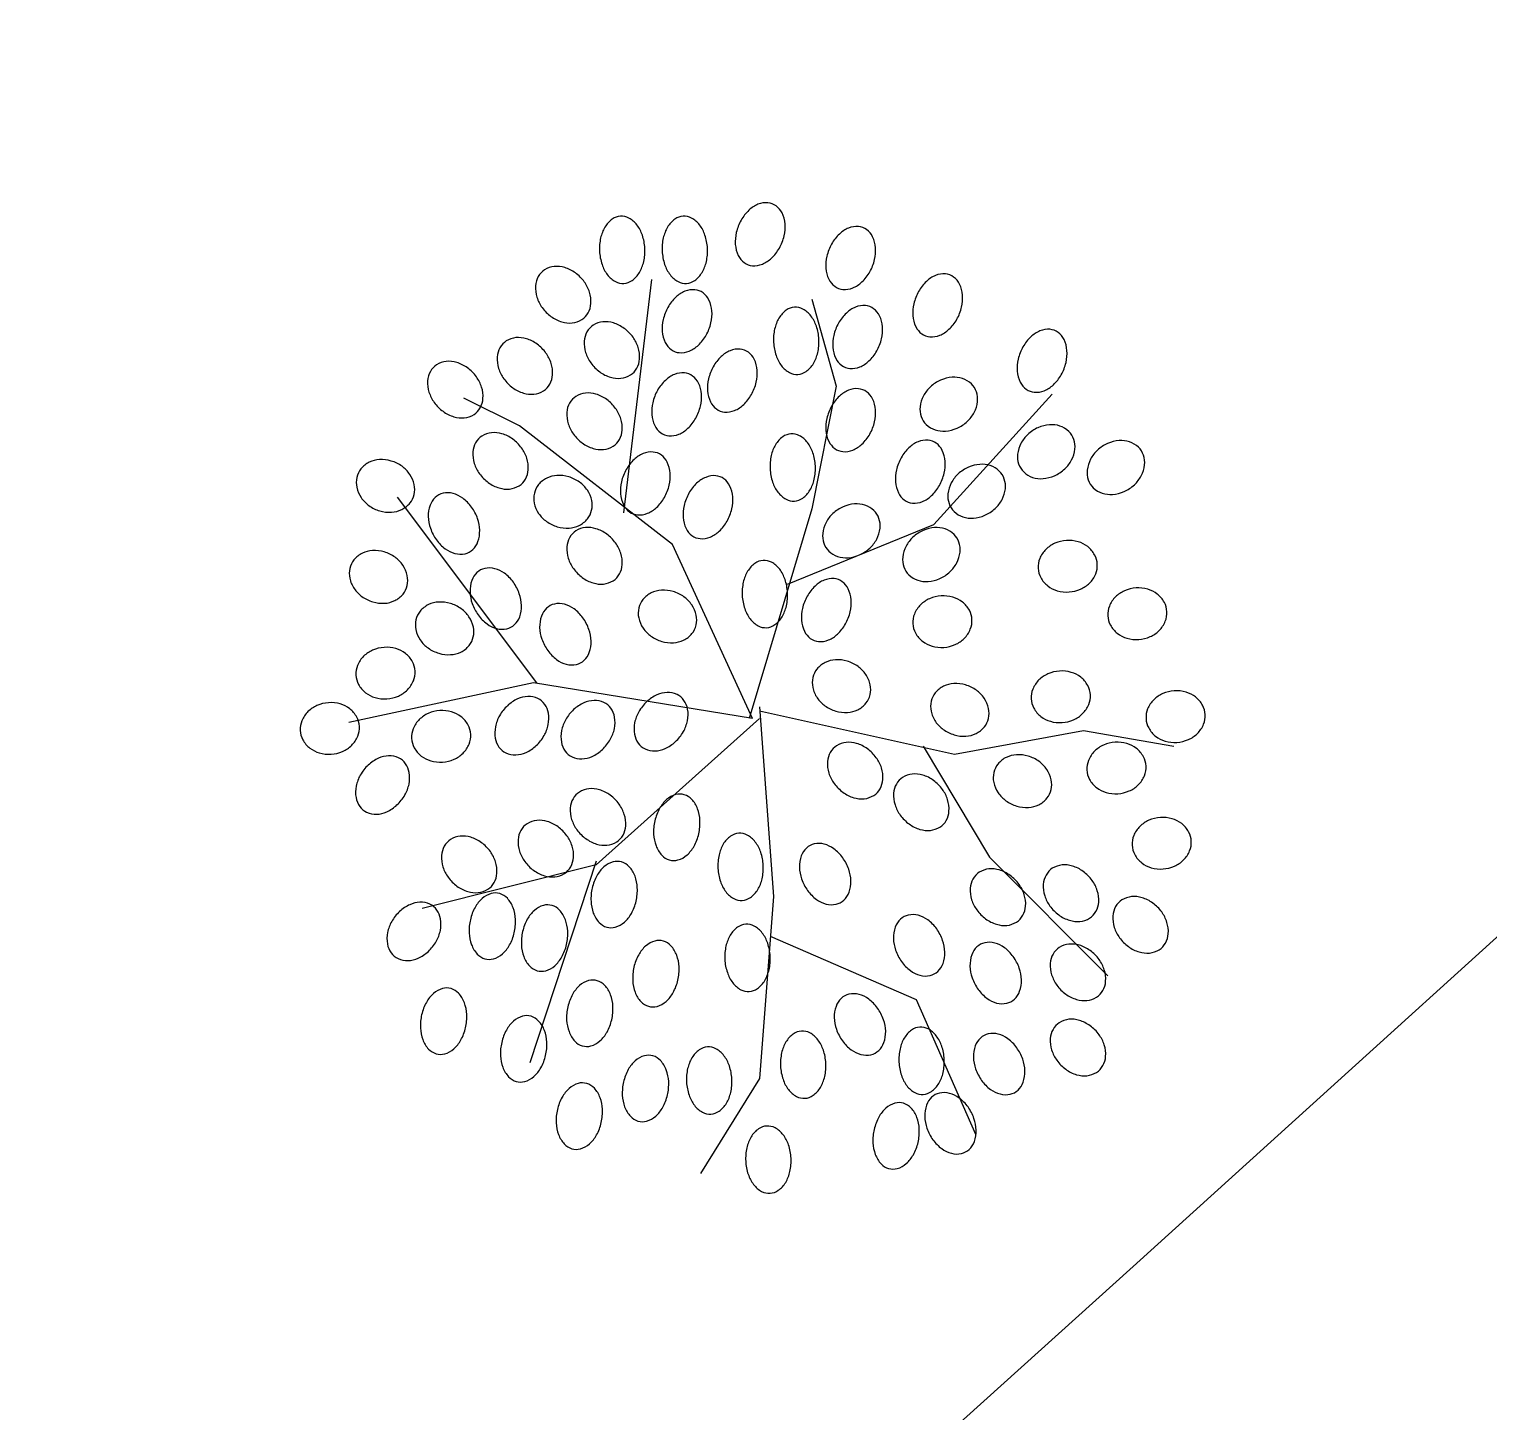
# Model space of a CAD drawing. Header units: inches. Extents: x 203 to 1065, y -1127 to 921.
# Drawn here: x 782.312 to 786.863, y 343.884 to 348.196 of the extents above; entities that cross this region are included whole.
import ezdxf

# ---------------------------------------------------------------- set-up
doc = ezdxf.new("R2010")
doc.units = ezdxf.units.IN
doc.header["$MEASUREMENT"] = 0
doc.layers.add('CURVAS', color=32, linetype='Continuous')
doc.layers.add('Vegetación', color=102, linetype='Continuous')

# ---------------------------------------------------------------- blocks, each defined once
blk = doc.blocks.new('RB31')
for points in [[(-0.1644, 0.4265, 0.124565), (-0.1555, 0.4293, 0.105746), (-0.1475, 0.437, 0.086824), (-0.1428, 0.4474, 0.076963), (-0.1416, 0.4602, 0.076963), (-0.1443, 0.4728, 0.086824), (-0.1502, 0.4826, 0.105746), (-0.159, 0.4892, 0.124565), (-0.1682, 0.491, 0.124565), (-0.1772, 0.4882, 0.105746), (-0.1851, 0.4805, 0.086824), (-0.1898, 0.4701, 0.076963), (-0.191, 0.4573, 0.076963), (-0.1883, 0.4447, 0.086824), (-0.1825, 0.4349, 0.105746), (-0.1737, 0.4282, 0.124565)], [(-0.0961, 0.4265, 0.124565), (-0.0871, 0.4293, 0.105746), (-0.0792, 0.437, 0.086824), (-0.0745, 0.4474, 0.076963), (-0.0733, 0.4602, 0.076963), (-0.076, 0.4728, 0.086824), (-0.0818, 0.4826, 0.105746), (-0.0906, 0.4892, 0.124565), (-0.0999, 0.491, 0.124565), (-0.1088, 0.4882, 0.105746), (-0.1168, 0.4805, 0.086824), (-0.1215, 0.4701, 0.076963), (-0.1227, 0.4573, 0.076963), (-0.12, 0.4447, 0.086824), (-0.1141, 0.4349, 0.105746), (-0.1053, 0.4282, 0.124565)], [(-0.0332, 0.4465, 0.124565), (-0.0243, 0.4435, 0.105746), (-0.0134, 0.445, 0.086824), (-0.0035, 0.4507, 0.076963), (0.0051, 0.4604, 0.076963), (0.0103, 0.4721, 0.086824), (0.0113, 0.4835, 0.105746), (0.0081, 0.4941, 0.124565), (0.0016, 0.5009, 0.124565), (-0.0073, 0.5039, 0.105746), (-0.0182, 0.5024, 0.086824), (-0.0281, 0.4967, 0.076963), (-0.0366, 0.4871, 0.076963), (-0.0419, 0.4753, 0.086824), (-0.0429, 0.4639, 0.105746), (-0.0397, 0.4534, 0.124565)], [(0.0655, 0.4237, 0.124565), (0.0744, 0.4207, 0.105746), (0.0853, 0.4222, 0.086824), (0.0952, 0.4279, 0.076963), (0.1038, 0.4376, 0.076963), (0.109, 0.4494, 0.086824), (0.11, 0.4607, 0.105746), (0.1068, 0.4713, 0.124565), (0.1003, 0.4782, 0.124565), (0.0914, 0.4811, 0.105746), (0.0805, 0.4796, 0.086824), (0.0706, 0.4739, 0.076963), (0.0621, 0.4643, 0.076963), (0.0569, 0.4525, 0.086824), (0.0558, 0.4411, 0.105746), (0.059, 0.4306, 0.124565)], [(-0.2034, 0.3982, 0.124565), (-0.2004, 0.4072, 0.105746), (-0.2019, 0.4181, 0.086824), (-0.2076, 0.428, 0.076963), (-0.2173, 0.4365, 0.076963), (-0.229, 0.4417, 0.086824), (-0.2404, 0.4427, 0.105746), (-0.251, 0.4395, 0.124565), (-0.2578, 0.4331, 0.124565), (-0.2608, 0.4242, 0.105746), (-0.2593, 0.4132, 0.086824), (-0.2536, 0.4033, 0.076963), (-0.244, 0.3948, 0.076963), (-0.2322, 0.3896, 0.086824), (-0.2208, 0.3886, 0.105746), (-0.2103, 0.3918, 0.124565)], [(0.1604, 0.3781, 0.124565), (0.1693, 0.3752, 0.105746), (0.1802, 0.3767, 0.086824), (0.1901, 0.3824, 0.076963), (0.1987, 0.392, 0.076963), (0.2039, 0.4038, 0.086824), (0.2049, 0.4152, 0.105746), (0.2017, 0.4257, 0.124565), (0.1952, 0.4326, 0.124565), (0.1863, 0.4356, 0.105746), (0.1754, 0.4341, 0.086824), (0.1655, 0.4284, 0.076963), (0.157, 0.4187, 0.076963), (0.1518, 0.4069, 0.086824), (0.1507, 0.3956, 0.105746), (0.1539, 0.385, 0.124565)], [(-0.1129, 0.3629, 0.124565), (-0.104, 0.36, 0.105746), (-0.0931, 0.3615, 0.086824), (-0.0832, 0.3672, 0.076963), (-0.0747, 0.3768, 0.076963), (-0.0695, 0.3886, 0.086824), (-0.0684, 0.4, 0.105746), (-0.0717, 0.4105, 0.124565), (-0.0781, 0.4174, 0.124565), (-0.087, 0.4204, 0.105746), (-0.0979, 0.4189, 0.086824), (-0.1079, 0.4132, 0.076963), (-0.1164, 0.4035, 0.076963), (-0.1216, 0.3917, 0.086824), (-0.1226, 0.3804, 0.105746), (-0.1194, 0.3698, 0.124565)], [(0.0254, 0.3391, 0.124565), (0.0344, 0.342, 0.105746), (0.0423, 0.3496, 0.086824), (0.047, 0.36, 0.076963), (0.0482, 0.3728, 0.076963), (0.0455, 0.3854, 0.086824), (0.0396, 0.3952, 0.105746), (0.0308, 0.4019, 0.124565), (0.0216, 0.4037, 0.124565), (0.0126, 0.4008, 0.105746), (0.0047, 0.3932, 0.086824), (0, 0.3827, 0.076963), (-0.0012, 0.3699, 0.076963), (0.0015, 0.3573, 0.086824), (0.0074, 0.3475, 0.105746), (0.0162, 0.3409, 0.124565)], [(0.0731, 0.3478, 0.124565), (0.082, 0.3448, 0.105746), (0.0929, 0.3463, 0.086824), (0.1028, 0.352, 0.076963), (0.1113, 0.3616, 0.076963), (0.1166, 0.3734, 0.086824), (0.1176, 0.3848, 0.105746), (0.1144, 0.3953, 0.124565), (0.1079, 0.4022, 0.124565), (0.099, 0.4052, 0.105746), (0.0881, 0.4037, 0.086824), (0.0782, 0.398, 0.076963), (0.0696, 0.3883, 0.076963), (0.0644, 0.3766, 0.086824), (0.0634, 0.3652, 0.105746), (0.0666, 0.3546, 0.124565)], [(-0.1503, 0.3451, 0.124565), (-0.1473, 0.354, 0.105746), (-0.1488, 0.3649, 0.086824), (-0.1545, 0.3748, 0.076963), (-0.1641, 0.3833, 0.076963), (-0.1759, 0.3885, 0.086824), (-0.1873, 0.3896, 0.105746), (-0.1978, 0.3864, 0.124565), (-0.2047, 0.3799, 0.124565), (-0.2077, 0.371, 0.105746), (-0.2062, 0.3601, 0.086824), (-0.2005, 0.3502, 0.076963), (-0.1908, 0.3416, 0.076963), (-0.1791, 0.3364, 0.086824), (-0.1677, 0.3354, 0.105746), (-0.1571, 0.3386, 0.124565)], [(0.2743, 0.325, 0.124565), (0.2832, 0.322, 0.105746), (0.2941, 0.3235, 0.086824), (0.304, 0.3292, 0.076963), (0.3126, 0.3388, 0.076963), (0.3178, 0.3506, 0.086824), (0.3188, 0.362, 0.105746), (0.3156, 0.3725, 0.124565), (0.3091, 0.3794, 0.124565), (0.3002, 0.3824, 0.105746), (0.2893, 0.3809, 0.086824), (0.2794, 0.3752, 0.076963), (0.2708, 0.3655, 0.076963), (0.2656, 0.3538, 0.086824), (0.2646, 0.3424, 0.105746), (0.2678, 0.3318, 0.124565)], [(-0.2452, 0.3299, 0.124565), (-0.2422, 0.3388, 0.105746), (-0.2437, 0.3497, 0.086824), (-0.2494, 0.3596, 0.076963), (-0.259, 0.3682, 0.076963), (-0.2708, 0.3734, 0.086824), (-0.2822, 0.3744, 0.105746), (-0.2927, 0.3712, 0.124565), (-0.2996, 0.3647, 0.124565), (-0.3026, 0.3558, 0.105746), (-0.3011, 0.3449, 0.086824), (-0.2954, 0.335, 0.076963), (-0.2857, 0.3264, 0.076963), (-0.274, 0.3212, 0.086824), (-0.2626, 0.3202, 0.105746), (-0.252, 0.3234, 0.124565)], [(-0.3211, 0.3071, 0.124565), (-0.3181, 0.316, 0.105746), (-0.3196, 0.3269, 0.086824), (-0.3253, 0.3368, 0.076963), (-0.335, 0.3454, 0.076963), (-0.3467, 0.3506, 0.086824), (-0.3581, 0.3516, 0.105746), (-0.3687, 0.3484, 0.124565), (-0.3755, 0.3419, 0.124565), (-0.3785, 0.333, 0.105746), (-0.377, 0.3221, 0.086824), (-0.3713, 0.3122, 0.076963), (-0.3617, 0.3037, 0.076963), (-0.3499, 0.2985, 0.086824), (-0.3385, 0.2974, 0.105746), (-0.3279, 0.3006, 0.124565)], [(-0.0636, 0.306, 0.124565), (-0.0547, 0.303, 0.105746), (-0.0437, 0.3045, 0.086824), (-0.0338, 0.3102, 0.076963), (-0.0253, 0.3198, 0.076963), (-0.0201, 0.3316, 0.086824), (-0.0191, 0.343, 0.105746), (-0.0223, 0.3536, 0.124565), (-0.0287, 0.3604, 0.124565), (-0.0377, 0.3634, 0.105746), (-0.0486, 0.3619, 0.086824), (-0.0585, 0.3562, 0.076963), (-0.067, 0.3465, 0.076963), (-0.0722, 0.3348, 0.086824), (-0.0732, 0.3234, 0.105746), (-0.07, 0.3128, 0.124565)], [(-0.1243, 0.2832, 0.124565), (-0.1154, 0.2802, 0.105746), (-0.1045, 0.2817, 0.086824), (-0.0946, 0.2874, 0.076963), (-0.0861, 0.2971, 0.076963), (-0.0809, 0.3088, 0.086824), (-0.0798, 0.3202, 0.105746), (-0.083, 0.3308, 0.124565), (-0.0895, 0.3376, 0.124565), (-0.0984, 0.3406, 0.105746), (-0.1093, 0.3391, 0.086824), (-0.1192, 0.3334, 0.076963), (-0.1278, 0.3238, 0.076963), (-0.133, 0.312, 0.086824), (-0.134, 0.3006, 0.105746), (-0.1308, 0.29, 0.124565)], [(0.1598, 0.2988, 0.124565), (0.1653, 0.2911, 0.105746), (0.175, 0.2859, 0.086824), (0.1864, 0.2847, 0.076963), (0.1989, 0.2875, 0.076963), (0.2101, 0.2939, 0.086824), (0.2176, 0.3026, 0.105746), (0.2212, 0.313, 0.124565), (0.22, 0.3223, 0.124565), (0.2146, 0.33, 0.105746), (0.2048, 0.3352, 0.086824), (0.1935, 0.3364, 0.076963), (0.1809, 0.3336, 0.076963), (0.1698, 0.3271, 0.086824), (0.1623, 0.3185, 0.105746), (0.1586, 0.3081, 0.124565)], [(0.0655, 0.268, 0.124565), (0.0744, 0.265, 0.105746), (0.0853, 0.2665, 0.086824), (0.0952, 0.2722, 0.076963), (0.1038, 0.2819, 0.076963), (0.109, 0.2936, 0.086824), (0.11, 0.305, 0.105746), (0.1068, 0.3156, 0.124565), (0.1003, 0.3224, 0.124565), (0.0914, 0.3254, 0.105746), (0.0805, 0.3239, 0.086824), (0.0706, 0.3182, 0.076963), (0.0621, 0.3086, 0.076963), (0.0569, 0.2968, 0.086824), (0.0558, 0.2854, 0.105746), (0.059, 0.2749, 0.124565)], [(-0.1692, 0.2767, 0.124565), (-0.1663, 0.2856, 0.105746), (-0.1678, 0.2965, 0.086824), (-0.1735, 0.3065, 0.076963), (-0.1831, 0.315, 0.076963), (-0.1949, 0.3202, 0.086824), (-0.2063, 0.3212, 0.105746), (-0.2168, 0.318, 0.124565), (-0.2237, 0.3116, 0.124565), (-0.2267, 0.3026, 0.105746), (-0.2251, 0.2917, 0.086824), (-0.2195, 0.2818, 0.076963), (-0.2098, 0.2733, 0.076963), (-0.198, 0.2681, 0.086824), (-0.1867, 0.2671, 0.105746), (-0.1761, 0.2703, 0.124565)], [(-0.2717, 0.2387, 0.124565), (-0.2688, 0.2476, 0.105746), (-0.2703, 0.2586, 0.086824), (-0.276, 0.2685, 0.076963), (-0.2856, 0.277, 0.076963), (-0.2974, 0.2822, 0.086824), (-0.3088, 0.2832, 0.105746), (-0.3193, 0.28, 0.124565), (-0.3262, 0.2736, 0.124565), (-0.3292, 0.2647, 0.105746), (-0.3276, 0.2537, 0.086824), (-0.322, 0.2438, 0.076963), (-0.3123, 0.2353, 0.076963), (-0.3005, 0.2301, 0.086824), (-0.2891, 0.2291, 0.105746), (-0.2786, 0.2323, 0.124565)], [(0.0216, 0.2176, 0.124565), (0.0306, 0.2204, 0.105746), (0.0385, 0.2281, 0.086824), (0.0432, 0.2385, 0.076963), (0.0444, 0.2513, 0.076963), (0.0417, 0.2639, 0.086824), (0.0358, 0.2737, 0.105746), (0.027, 0.2803, 0.124565), (0.0178, 0.2821, 0.124565), (0.0088, 0.2793, 0.105746), (0.0009, 0.2716, 0.086824), (-0.0038, 0.2612, 0.076963), (-0.005, 0.2484, 0.076963), (-0.0023, 0.2358, 0.086824), (0.0036, 0.226, 0.105746), (0.0124, 0.2193, 0.124565)], [(0.2661, 0.2532, 0.124565), (0.2716, 0.2455, 0.105746), (0.2813, 0.2403, 0.086824), (0.2927, 0.2391, 0.076963), (0.3052, 0.2419, 0.076963), (0.3164, 0.2484, 0.086824), (0.3239, 0.257, 0.105746), (0.3275, 0.2674, 0.124565), (0.3263, 0.2767, 0.124565), (0.3208, 0.2844, 0.105746), (0.3111, 0.2896, 0.086824), (0.2998, 0.2908, 0.076963), (0.2872, 0.288, 0.076963), (0.2761, 0.2815, 0.086824), (0.2686, 0.2729, 0.105746), (0.2649, 0.2625, 0.124565)], [(0.1414, 0.2186, 0.124565), (0.1503, 0.2156, 0.105746), (0.1612, 0.2171, 0.086824), (0.1712, 0.2228, 0.076963), (0.1797, 0.2325, 0.076963), (0.1849, 0.2443, 0.086824), (0.1859, 0.2556, 0.105746), (0.1827, 0.2662, 0.124565), (0.1763, 0.2731, 0.124565), (0.1673, 0.276, 0.105746), (0.1564, 0.2745, 0.086824), (0.1465, 0.2688, 0.076963), (0.138, 0.2592, 0.076963), (0.1328, 0.2474, 0.086824), (0.1318, 0.236, 0.105746), (0.135, 0.2255, 0.124565)], [(0.342, 0.238, 0.124565), (0.3475, 0.2303, 0.105746), (0.3572, 0.2251, 0.086824), (0.3686, 0.2239, 0.076963), (0.3812, 0.2267, 0.076963), (0.3923, 0.2332, 0.086824), (0.3998, 0.2418, 0.105746), (0.4034, 0.2522, 0.124565), (0.4022, 0.2615, 0.124565), (0.3968, 0.2692, 0.105746), (0.387, 0.2744, 0.086824), (0.3757, 0.2756, 0.076963), (0.3631, 0.2728, 0.076963), (0.352, 0.2663, 0.086824), (0.3445, 0.2577, 0.105746), (0.3409, 0.2473, 0.124565)], [(-0.3932, 0.2239, 0.124565), (-0.3931, 0.2333, 0.105746), (-0.3979, 0.2432, 0.086824), (-0.4064, 0.2509, 0.076963), (-0.4182, 0.256, 0.076963), (-0.431, 0.2573, 0.086824), (-0.4422, 0.2548, 0.105746), (-0.4512, 0.2485, 0.124565), (-0.4557, 0.2402, 0.124565), (-0.4558, 0.2308, 0.105746), (-0.451, 0.2209, 0.086824), (-0.4425, 0.2132, 0.076963), (-0.4307, 0.2081, 0.076963), (-0.4179, 0.2068, 0.086824), (-0.4068, 0.2094, 0.105746), (-0.3977, 0.2157, 0.124565)], [(-0.1585, 0.2072, 0.124565), (-0.1496, 0.2043, 0.105746), (-0.1387, 0.2058, 0.086824), (-0.1287, 0.2114, 0.076963), (-0.1202, 0.2211, 0.076963), (-0.115, 0.2329, 0.086824), (-0.114, 0.2443, 0.105746), (-0.1172, 0.2548, 0.124565), (-0.1236, 0.2617, 0.124565), (-0.1326, 0.2646, 0.105746), (-0.1435, 0.2631, 0.086824), (-0.1534, 0.2574, 0.076963), (-0.1619, 0.2478, 0.076963), (-0.1671, 0.236, 0.086824), (-0.1681, 0.2246, 0.105746), (-0.1649, 0.2141, 0.124565)], [(0.1902, 0.2152, 0.124565), (0.1957, 0.2075, 0.105746), (0.2054, 0.2023, 0.086824), (0.2167, 0.2011, 0.076963), (0.2293, 0.2039, 0.076963), (0.2404, 0.2104, 0.086824), (0.248, 0.219, 0.105746), (0.2516, 0.2294, 0.124565), (0.2504, 0.2387, 0.124565), (0.2449, 0.2464, 0.105746), (0.2352, 0.2516, 0.086824), (0.2238, 0.2528, 0.076963), (0.2113, 0.25, 0.076963), (0.2001, 0.2436, 0.086824), (0.1926, 0.2349, 0.105746), (0.189, 0.2245, 0.124565)], [(-0.1996, 0.2087, 0.124565), (-0.1995, 0.2181, 0.105746), (-0.2043, 0.228, 0.086824), (-0.2128, 0.2357, 0.076963), (-0.2246, 0.2408, 0.076963), (-0.2374, 0.2421, 0.086824), (-0.2485, 0.2396, 0.105746), (-0.2576, 0.2333, 0.124565), (-0.2621, 0.225, 0.124565), (-0.2622, 0.2156, 0.105746), (-0.2574, 0.2057, 0.086824), (-0.2489, 0.198, 0.076963), (-0.2371, 0.1929, 0.076963), (-0.2243, 0.1916, 0.086824), (-0.2132, 0.1942, 0.105746), (-0.2041, 0.2005, 0.124565)], [(-0.0902, 0.1844, 0.124565), (-0.0812, 0.1815, 0.105746), (-0.0703, 0.183, 0.086824), (-0.0604, 0.1887, 0.076963), (-0.0519, 0.1983, 0.076963), (-0.0467, 0.2101, 0.086824), (-0.0457, 0.2215, 0.105746), (-0.0489, 0.232, 0.124565), (-0.0553, 0.2389, 0.124565), (-0.0642, 0.2419, 0.105746), (-0.0752, 0.2403, 0.086824), (-0.0851, 0.2347, 0.076963), (-0.0936, 0.225, 0.076963), (-0.0988, 0.2132, 0.086824), (-0.0998, 0.2018, 0.105746), (-0.0966, 0.1913, 0.124565)], [(-0.3292, 0.171, 0.124565), (-0.3236, 0.1786, 0.105746), (-0.3217, 0.1895, 0.086824), (-0.324, 0.2007, 0.076963), (-0.3306, 0.2117, 0.076963), (-0.3402, 0.2203, 0.086824), (-0.3507, 0.2248, 0.105746), (-0.3617, 0.225, 0.124565), (-0.3702, 0.221, 0.124565), (-0.3758, 0.2135, 0.105746), (-0.3778, 0.2026, 0.086824), (-0.3754, 0.1914, 0.076963), (-0.3689, 0.1803, 0.076963), (-0.3593, 0.1717, 0.086824), (-0.3488, 0.1673, 0.105746), (-0.3377, 0.167, 0.124565)], [(0.0535, 0.1772, 0.124565), (0.059, 0.1696, 0.105746), (0.0687, 0.1644, 0.086824), (0.0801, 0.1631, 0.076963), (0.0926, 0.1659, 0.076963), (0.1038, 0.1724, 0.086824), (0.1113, 0.181, 0.105746), (0.1149, 0.1914, 0.124565), (0.1137, 0.2008, 0.124565), (0.1083, 0.2084, 0.105746), (0.0985, 0.2136, 0.086824), (0.0872, 0.2148, 0.076963), (0.0746, 0.212, 0.076963), (0.0635, 0.2056, 0.086824), (0.056, 0.197, 0.105746), (0.0524, 0.1865, 0.124565)], [(-0.1692, 0.1476, 0.124565), (-0.1663, 0.1565, 0.105746), (-0.1678, 0.1674, 0.086824), (-0.1735, 0.1773, 0.076963), (-0.1831, 0.1858, 0.076963), (-0.1949, 0.191, 0.086824), (-0.2063, 0.1921, 0.105746), (-0.2168, 0.1889, 0.124565), (-0.2237, 0.1824, 0.124565), (-0.2267, 0.1735, 0.105746), (-0.2251, 0.1626, 0.086824), (-0.2195, 0.1527, 0.076963), (-0.2098, 0.1441, 0.076963), (-0.198, 0.1389, 0.086824), (-0.1867, 0.1379, 0.105746), (-0.1761, 0.1411, 0.124565)], [(0.1408, 0.1544, 0.124565), (0.1463, 0.1468, 0.105746), (0.156, 0.1416, 0.086824), (0.1674, 0.1403, 0.076963), (0.18, 0.1431, 0.076963), (0.1911, 0.1496, 0.086824), (0.1986, 0.1582, 0.105746), (0.2022, 0.1686, 0.124565), (0.201, 0.178, 0.124565), (0.1956, 0.1856, 0.105746), (0.1858, 0.1908, 0.086824), (0.1745, 0.1921, 0.076963), (0.1619, 0.1893, 0.076963), (0.1508, 0.1828, 0.086824), (0.1433, 0.1742, 0.105746), (0.1397, 0.1638, 0.124565)], [(-0.4008, 0.1365, 0.124565), (-0.4007, 0.146, 0.105746), (-0.4055, 0.1559, 0.086824), (-0.414, 0.1636, 0.076963), (-0.4258, 0.1687, 0.076963), (-0.4386, 0.17, 0.086824), (-0.4497, 0.1674, 0.105746), (-0.4588, 0.1611, 0.124565), (-0.4633, 0.1529, 0.124565), (-0.4634, 0.1435, 0.105746), (-0.4586, 0.1335, 0.086824), (-0.4501, 0.1259, 0.076963), (-0.4383, 0.1208, 0.076963), (-0.4255, 0.1194, 0.086824), (-0.4144, 0.122, 0.105746), (-0.4053, 0.1283, 0.124565)], [(0.2873, 0.1531, 0.124565), (0.2902, 0.1441, 0.105746), (0.2978, 0.1362, 0.086824), (0.3082, 0.1315, 0.076963), (0.3211, 0.1303, 0.076963), (0.3336, 0.133, 0.086824), (0.3435, 0.1388, 0.105746), (0.3501, 0.1476, 0.124565), (0.3519, 0.1569, 0.124565), (0.349, 0.1658, 0.105746), (0.3414, 0.1738, 0.086824), (0.331, 0.1785, 0.076963), (0.3182, 0.1797, 0.076963), (0.3056, 0.177, 0.086824), (0.2958, 0.1711, 0.105746), (0.2891, 0.1623, 0.124565)], [(-0.0088, 0.096, 0.124565), (0.0002, 0.0989, 0.105746), (0.0081, 0.1065, 0.086824), (0.0128, 0.1169, 0.076963), (0.014, 0.1298, 0.076963), (0.0113, 0.1423, 0.086824), (0.0055, 0.1522, 0.105746), (-0.0033, 0.1588, 0.124565), (-0.0126, 0.1606, 0.124565), (-0.0215, 0.1577, 0.105746), (-0.0295, 0.1501, 0.086824), (-0.0342, 0.1397, 0.076963), (-0.0354, 0.1269, 0.076963), (-0.0327, 0.1143, 0.086824), (-0.0268, 0.1045, 0.105746), (-0.018, 0.0978, 0.124565)], [(-0.2837, 0.0989, 0.124565), (-0.2781, 0.1064, 0.105746), (-0.2761, 0.1173, 0.086824), (-0.2785, 0.1285, 0.076963), (-0.285, 0.1396, 0.076963), (-0.2946, 0.1482, 0.086824), (-0.3051, 0.1526, 0.105746), (-0.3162, 0.1529, 0.124565), (-0.3247, 0.1489, 0.124565), (-0.3303, 0.1413, 0.105746), (-0.3322, 0.1304, 0.086824), (-0.3299, 0.1192, 0.076963), (-0.3233, 0.1082, 0.076963), (-0.3137, 0.0996, 0.086824), (-0.3032, 0.0951, 0.105746), (-0.2922, 0.0949, 0.124565)], [(0.0389, 0.0857, 0.124565), (0.0478, 0.0827, 0.105746), (0.0588, 0.0842, 0.086824), (0.0687, 0.0899, 0.076963), (0.0772, 0.0996, 0.076963), (0.0824, 0.1113, 0.086824), (0.0834, 0.1227, 0.105746), (0.0802, 0.1333, 0.124565), (0.0738, 0.1401, 0.124565), (0.0648, 0.1431, 0.105746), (0.0539, 0.1416, 0.086824), (0.044, 0.1359, 0.076963), (0.0355, 0.1263, 0.076963), (0.0303, 0.1145, 0.086824), (0.0293, 0.1031, 0.105746), (0.0325, 0.0925, 0.124565)], [(-0.0857, 0.0986, 0.124565), (-0.0856, 0.108, 0.105746), (-0.0904, 0.1179, 0.086824), (-0.0989, 0.1256, 0.076963), (-0.1107, 0.1307, 0.076963), (-0.1235, 0.132, 0.086824), (-0.1347, 0.1294, 0.105746), (-0.1437, 0.1231, 0.124565), (-0.1482, 0.1149, 0.124565), (-0.1483, 0.1055, 0.105746), (-0.1435, 0.0956, 0.086824), (-0.135, 0.0879, 0.076963), (-0.1232, 0.0828, 0.076963), (-0.1104, 0.0815, 0.086824), (-0.0993, 0.084, 0.105746), (-0.0902, 0.0903, 0.124565)], [(0.1507, 0.0999, 0.124565), (0.1535, 0.0909, 0.105746), (0.1612, 0.083, 0.086824), (0.1716, 0.0783, 0.076963), (0.1844, 0.0771, 0.076963), (0.197, 0.0798, 0.086824), (0.2068, 0.0857, 0.105746), (0.2134, 0.0945, 0.124565), (0.2152, 0.1037, 0.124565), (0.2124, 0.1127, 0.105746), (0.2047, 0.1206, 0.086824), (0.1943, 0.1253, 0.076963), (0.1815, 0.1265, 0.076963), (0.1689, 0.1238, 0.086824), (0.1591, 0.1179, 0.105746), (0.1524, 0.1091, 0.124565)], [(0.3633, 0.1075, 0.124565), (0.3661, 0.0985, 0.105746), (0.3737, 0.0906, 0.086824), (0.3842, 0.0859, 0.076963), (0.397, 0.0847, 0.076963), (0.4096, 0.0874, 0.086824), (0.4194, 0.0933, 0.105746), (0.426, 0.1021, 0.124565), (0.4278, 0.1113, 0.124565), (0.425, 0.1203, 0.105746), (0.4173, 0.1282, 0.086824), (0.4069, 0.1329, 0.076963), (0.3941, 0.1341, 0.076963), (0.3815, 0.1314, 0.086824), (0.3717, 0.1255, 0.105746), (0.365, 0.1167, 0.124565)], [(-0.3287, 0.0872, 0.124565), (-0.3286, 0.0966, 0.105746), (-0.3334, 0.1065, 0.086824), (-0.3419, 0.1142, 0.076963), (-0.3537, 0.1193, 0.076963), (-0.3665, 0.1206, 0.086824), (-0.3776, 0.1181, 0.105746), (-0.3867, 0.1117, 0.124565), (-0.3912, 0.1035, 0.124565), (-0.3913, 0.0941, 0.105746), (-0.3865, 0.0842, 0.086824), (-0.378, 0.0765, 0.076963), (-0.3662, 0.0714, 0.076963), (-0.3534, 0.0701, 0.086824), (-0.3422, 0.0726, 0.105746), (-0.3332, 0.0789, 0.124565)], [(-0.2077, 0.0647, 0.124565), (-0.2022, 0.0723, 0.105746), (-0.2002, 0.0831, 0.086824), (-0.2026, 0.0943, 0.076963), (-0.2091, 0.1054, 0.076963), (-0.2187, 0.114, 0.086824), (-0.2292, 0.1185, 0.105746), (-0.2402, 0.1187, 0.124565), (-0.2487, 0.1147, 0.124565), (-0.2543, 0.1071, 0.105746), (-0.2563, 0.0962, 0.086824), (-0.2539, 0.0851, 0.076963), (-0.2474, 0.074, 0.076963), (-0.2378, 0.0654, 0.086824), (-0.2273, 0.0609, 0.105746), (-0.2163, 0.0607, 0.124565)], [(-0.3922, 0.0543, 0.124565), (-0.395, 0.0633, 0.105746), (-0.4027, 0.0712, 0.086824), (-0.4131, 0.0759, 0.076963), (-0.4259, 0.0771, 0.076963), (-0.4385, 0.0744, 0.086824), (-0.4483, 0.0686, 0.105746), (-0.455, 0.0598, 0.124565), (-0.4567, 0.0505, 0.124565), (-0.4539, 0.0416, 0.105746), (-0.4462, 0.0336, 0.086824), (-0.4358, 0.0289, 0.076963), (-0.423, 0.0277, 0.076963), (-0.4104, 0.0304, 0.086824), (-0.4006, 0.0363, 0.105746), (-0.394, 0.0451, 0.124565)], [(0.0416, 0.0481, 0.124565), (0.0415, 0.0387, 0.105746), (0.0463, 0.0287, 0.086824), (0.0548, 0.0211, 0.076963), (0.0666, 0.0159, 0.076963), (0.0794, 0.0146, 0.086824), (0.0906, 0.0172, 0.105746), (0.0996, 0.0235, 0.124565), (0.1041, 0.0317, 0.124565), (0.1042, 0.0411, 0.105746), (0.0994, 0.0511, 0.086824), (0.0909, 0.0587, 0.076963), (0.0791, 0.0639, 0.076963), (0.0663, 0.0652, 0.086824), (0.0552, 0.0626, 0.105746), (0.0461, 0.0563, 0.124565)], [(0.1707, 0.0253, 0.124565), (0.1706, 0.0159, 0.105746), (0.1754, 0.0059, 0.086824), (0.1839, -0.0017, 0.076963), (0.1957, -0.0068, 0.076963), (0.2085, -0.0082, 0.086824), (0.2196, -0.0056, 0.105746), (0.2287, 0.0007, 0.124565), (0.2332, 0.0089, 0.124565), (0.2333, 0.0184, 0.105746), (0.2285, 0.0283, 0.086824), (0.22, 0.0359, 0.076963), (0.2082, 0.0411, 0.076963), (0.1954, 0.0424, 0.086824), (0.1842, 0.0398, 0.105746), (0.1752, 0.0335, 0.124565)], [(0.2797, 0.0277, 0.124565), (0.2826, 0.0188, 0.105746), (0.2902, 0.0108, 0.086824), (0.3007, 0.0061, 0.076963), (0.3135, 0.0049, 0.076963), (0.3261, 0.0076, 0.086824), (0.3359, 0.0135, 0.105746), (0.3425, 0.0223, 0.124565), (0.3443, 0.0315, 0.124565), (0.3414, 0.0405, 0.105746), (0.3338, 0.0485, 0.086824), (0.3234, 0.0531, 0.076963), (0.3106, 0.0544, 0.076963), (0.298, 0.0516, 0.086824), (0.2882, 0.0458, 0.105746), (0.2815, 0.037, 0.124565)], [(-0.2507, 0.0224, 0.124565), (-0.2583, 0.028, 0.105746), (-0.2692, 0.0299, 0.086824), (-0.2804, 0.0276, 0.076963), (-0.2914, 0.0211, 0.076963), (-0.3, 0.0115, 0.086824), (-0.3045, 0.0009, 0.105746), (-0.3047, -0.0101, 0.124565), (-0.3007, -0.0186, 0.124565), (-0.2932, -0.0242, 0.105746), (-0.2823, -0.0261, 0.086824), (-0.2711, -0.0238, 0.076963), (-0.26, -0.0172, 0.076963), (-0.2514, -0.0076, 0.086824), (-0.247, 0.0029, 0.105746), (-0.2467, 0.0139, 0.124565)], [(-0.0989, 0.0262, 0.124565), (-0.1065, 0.0318, 0.105746), (-0.1173, 0.0337, 0.086824), (-0.1285, 0.0314, 0.076963), (-0.1396, 0.0249, 0.076963), (-0.1482, 0.0153, 0.086824), (-0.1527, 0.0047, 0.105746), (-0.1529, -0.0063, 0.124565), (-0.1489, -0.0148, 0.124565), (-0.1413, -0.0204, 0.105746), (-0.1305, -0.0223, 0.086824), (-0.1193, -0.02, 0.076963), (-0.1082, -0.0134, 0.076963), (-0.0996, -0.0038, 0.086824), (-0.0951, 0.0067, 0.105746), (-0.0949, 0.0177, 0.124565)], [(0.405, 0.0087, 0.124565), (0.4079, -0.0002, 0.105746), (0.4155, -0.0082, 0.086824), (0.4259, -0.0129, 0.076963), (0.4387, -0.0141, 0.076963), (0.4513, -0.0114, 0.086824), (0.4611, -0.0055, 0.105746), (0.4678, 0.0033, 0.124565), (0.4696, 0.0125, 0.124565), (0.4667, 0.0215, 0.105746), (0.4591, 0.0295, 0.086824), (0.4487, 0.0341, 0.076963), (0.4358, 0.0354, 0.076963), (0.4233, 0.0327, 0.086824), (0.4134, 0.0268, 0.105746), (0.4068, 0.018, 0.124565)], [(-0.4529, 0.0012, 0.124565), (-0.4558, 0.0101, 0.105746), (-0.4634, 0.0181, 0.086824), (-0.4738, 0.0228, 0.076963), (-0.4866, 0.024, 0.076963), (-0.4992, 0.0213, 0.086824), (-0.509, 0.0154, 0.105746), (-0.5157, 0.0066, 0.124565), (-0.5175, -0.0026, 0.124565), (-0.5146, -0.0116, 0.105746), (-0.507, -0.0196, 0.086824), (-0.4966, -0.0242, 0.076963), (-0.4837, -0.0255, 0.076963), (-0.4712, -0.0228, 0.086824), (-0.4613, -0.0169, 0.105746), (-0.4547, -0.0081, 0.124565)], [(-0.3314, -0.0064, 0.124565), (-0.3343, 0.0025, 0.105746), (-0.3419, 0.0105, 0.086824), (-0.3524, 0.0152, 0.076963), (-0.3652, 0.0164, 0.076963), (-0.3778, 0.0137, 0.086824), (-0.3876, 0.0078, 0.105746), (-0.3942, -0.001, 0.124565), (-0.396, -0.0102, 0.124565), (-0.3931, -0.0192, 0.105746), (-0.3855, -0.0272, 0.086824), (-0.3751, -0.0318, 0.076963), (-0.3623, -0.0331, 0.076963), (-0.3497, -0.0303, 0.086824), (-0.3399, -0.0245, 0.105746), (-0.3332, -0.0157, 0.124565)], [(-0.1786, 0.0186, 0.124565), (-0.1862, 0.0242, 0.105746), (-0.197, 0.0261, 0.086824), (-0.2082, 0.0238, 0.076963), (-0.2193, 0.0173, 0.076963), (-0.2279, 0.0077, 0.086824), (-0.2324, -0.0028, 0.105746), (-0.2326, -0.0139, 0.124565), (-0.2286, -0.0224, 0.124565), (-0.221, -0.028, 0.105746), (-0.2102, -0.0299, 0.086824), (-0.199, -0.0276, 0.076963), (-0.1879, -0.021, 0.076963), (-0.1793, -0.0114, 0.086824), (-0.1748, -0.0009, 0.105746), (-0.1746, 0.0101, 0.124565)], [(0.0606, -0.0237, 0.124565), (0.0576, -0.0326, 0.105746), (0.0591, -0.0436, 0.086824), (0.0648, -0.0535, 0.076963), (0.0745, -0.062, 0.076963), (0.0862, -0.0672, 0.086824), (0.0976, -0.0682, 0.105746), (0.1082, -0.065, 0.124565), (0.115, -0.0586, 0.124565), (0.118, -0.0497, 0.105746), (0.1165, -0.0387, 0.086824), (0.1108, -0.0288, 0.076963), (0.1012, -0.0203, 0.076963), (0.0894, -0.0151, 0.086824), (0.078, -0.0141, 0.105746), (0.0675, -0.0173, 0.124565)], [(0.3405, -0.0406, 0.124565), (0.3433, -0.0496, 0.105746), (0.351, -0.0575, 0.086824), (0.3614, -0.0622, 0.076963), (0.3742, -0.0634, 0.076963), (0.3868, -0.0607, 0.086824), (0.3966, -0.0549, 0.105746), (0.4033, -0.0461, 0.124565), (0.405, -0.0368, 0.124565), (0.4022, -0.0279, 0.105746), (0.3945, -0.0199, 0.086824), (0.3841, -0.0152, 0.076963), (0.3713, -0.014, 0.076963), (0.3587, -0.0167, 0.086824), (0.3489, -0.0226, 0.105746), (0.3423, -0.0314, 0.124565)], [(-0.4026, -0.0346, 0.124565), (-0.4102, -0.029, 0.105746), (-0.421, -0.027, 0.086824), (-0.4322, -0.0294, 0.076963), (-0.4433, -0.0359, 0.076963), (-0.4519, -0.0455, 0.086824), (-0.4564, -0.056, 0.105746), (-0.4566, -0.0671, 0.124565), (-0.4526, -0.0756, 0.124565), (-0.445, -0.0811, 0.105746), (-0.4342, -0.0831, 0.086824), (-0.423, -0.0807, 0.076963), (-0.4119, -0.0742, 0.076963), (-0.4033, -0.0646, 0.086824), (-0.3988, -0.0541, 0.105746), (-0.3986, -0.0431, 0.124565)], [(0.239, -0.0431, 0.124565), (0.2389, -0.0525, 0.105746), (0.2437, -0.0624, 0.086824), (0.2522, -0.0701, 0.076963), (0.264, -0.0752, 0.076963), (0.2768, -0.0765, 0.086824), (0.288, -0.074, 0.105746), (0.297, -0.0677, 0.124565), (0.3015, -0.0594, 0.124565), (0.3016, -0.05, 0.105746), (0.2968, -0.0401, 0.086824), (0.2883, -0.0324, 0.076963), (0.2765, -0.0273, 0.076963), (0.2637, -0.026, 0.086824), (0.2526, -0.0285, 0.105746), (0.2435, -0.0349, 0.124565)], [(0.1327, -0.0541, 0.124565), (0.1297, -0.063, 0.105746), (0.1313, -0.074, 0.086824), (0.1369, -0.0839, 0.076963), (0.1466, -0.0924, 0.076963), (0.1584, -0.0976, 0.086824), (0.1698, -0.0986, 0.105746), (0.1803, -0.0954, 0.124565), (0.1872, -0.089, 0.124565), (0.1901, -0.08, 0.105746), (0.1886, -0.0691, 0.086824), (0.1829, -0.0592, 0.076963), (0.1733, -0.0507, 0.076963), (0.1615, -0.0455, 0.086824), (0.1501, -0.0445, 0.105746), (0.1396, -0.0477, 0.124565)], [(-0.1654, -0.1031, 0.124565), (-0.1625, -0.0942, 0.105746), (-0.164, -0.0833, 0.086824), (-0.1697, -0.0734, 0.076963), (-0.1793, -0.0648, 0.076963), (-0.1911, -0.0596, 0.086824), (-0.2025, -0.0586, 0.105746), (-0.213, -0.0618, 0.124565), (-0.2199, -0.0683, 0.124565), (-0.2229, -0.0772, 0.105746), (-0.2214, -0.0881, 0.086824), (-0.2157, -0.098, 0.076963), (-0.206, -0.1065, 0.076963), (-0.1942, -0.1117, 0.086824), (-0.1829, -0.1128, 0.105746), (-0.1723, -0.1095, 0.124565)], [(-0.0986, -0.0644, 0.124565), (-0.108, -0.0643, 0.105746), (-0.1179, -0.0691, 0.086824), (-0.1256, -0.0776, 0.076963), (-0.1307, -0.0894, 0.076963), (-0.132, -0.1022, 0.086824), (-0.1294, -0.1133, 0.105746), (-0.1231, -0.1224, 0.124565), (-0.1149, -0.1269, 0.124565), (-0.1055, -0.127, 0.105746), (-0.0956, -0.1222, 0.086824), (-0.0879, -0.1137, 0.076963), (-0.0828, -0.1019, 0.076963), (-0.0815, -0.0891, 0.086824), (-0.084, -0.0779, 0.105746), (-0.0903, -0.0689, 0.124565)], [(-0.2224, -0.1335, 0.124565), (-0.2194, -0.1246, 0.105746), (-0.2209, -0.1136, 0.086824), (-0.2266, -0.1037, 0.076963), (-0.2363, -0.0952, 0.076963), (-0.248, -0.09, 0.086824), (-0.2594, -0.089, 0.105746), (-0.27, -0.0922, 0.124565), (-0.2768, -0.0986, 0.124565), (-0.2798, -0.1076, 0.105746), (-0.2783, -0.1185, 0.086824), (-0.2726, -0.1284, 0.076963), (-0.263, -0.1369, 0.076963), (-0.2512, -0.1421, 0.086824), (-0.2398, -0.1431, 0.105746), (-0.2292, -0.1399, 0.124565)], [(0.3898, -0.1128, 0.124565), (0.3927, -0.1218, 0.105746), (0.4003, -0.1297, 0.086824), (0.4107, -0.1344, 0.076963), (0.4236, -0.1356, 0.076963), (0.4361, -0.1329, 0.086824), (0.446, -0.127, 0.105746), (0.4526, -0.1182, 0.124565), (0.4544, -0.109, 0.124565), (0.4515, -0.1, 0.105746), (0.4439, -0.0921, 0.086824), (0.4335, -0.0874, 0.076963), (0.4207, -0.0862, 0.076963), (0.4081, -0.0889, 0.086824), (0.3983, -0.0948, 0.105746), (0.3916, -0.1036, 0.124565)], [(-0.3059, -0.1487, 0.124565), (-0.3029, -0.1398, 0.105746), (-0.3044, -0.1288, 0.086824), (-0.3101, -0.1189, 0.076963), (-0.3198, -0.1104, 0.076963), (-0.3315, -0.1052, 0.086824), (-0.3429, -0.1042, 0.105746), (-0.3535, -0.1074, 0.124565), (-0.3603, -0.1138, 0.124565), (-0.3633, -0.1228, 0.105746), (-0.3618, -0.1337, 0.086824), (-0.3561, -0.1436, 0.076963), (-0.3465, -0.1521, 0.076963), (-0.3347, -0.1573, 0.086824), (-0.3233, -0.1583, 0.105746), (-0.3128, -0.1551, 0.124565)], [(-0.0391, -0.1013, 0.124565), (-0.0481, -0.1042, 0.105746), (-0.0561, -0.1118, 0.086824), (-0.0607, -0.1222, 0.076963), (-0.0619, -0.1351, 0.076963), (-0.0592, -0.1476, 0.086824), (-0.0534, -0.1574, 0.105746), (-0.0446, -0.1641, 0.124565), (-0.0353, -0.1659, 0.124565), (-0.0264, -0.163, 0.105746), (-0.0184, -0.1554, 0.086824), (-0.0137, -0.145, 0.076963), (-0.0125, -0.1321, 0.076963), (-0.0152, -0.1196, 0.086824), (-0.0211, -0.1098, 0.105746), (-0.0299, -0.1031, 0.124565)], [(0.0346, -0.1156, 0.124565), (0.029, -0.1231, 0.105746), (0.027, -0.134, 0.086824), (0.0294, -0.1452, 0.076963), (0.0359, -0.1563, 0.076963), (0.0455, -0.1648, 0.086824), (0.056, -0.1693, 0.105746), (0.0671, -0.1695, 0.124565), (0.0756, -0.1655, 0.124565), (0.0812, -0.158, 0.105746), (0.0831, -0.1471, 0.086824), (0.0808, -0.1359, 0.076963), (0.0742, -0.1248, 0.076963), (0.0646, -0.1163, 0.086824), (0.0541, -0.1118, 0.105746), (0.0431, -0.1116, 0.124565)], [(-0.1669, -0.1289, 0.124565), (-0.1763, -0.1289, 0.105746), (-0.1862, -0.1337, 0.086824), (-0.1939, -0.1421, 0.076963), (-0.199, -0.1539, 0.076963), (-0.2003, -0.1667, 0.086824), (-0.1978, -0.1779, 0.105746), (-0.1915, -0.1869, 0.124565), (-0.1832, -0.1915, 0.124565), (-0.1738, -0.1915, 0.105746), (-0.1639, -0.1867, 0.086824), (-0.1562, -0.1783, 0.076963), (-0.1511, -0.1665, 0.076963), (-0.1498, -0.1536, 0.086824), (-0.1523, -0.1425, 0.105746), (-0.1586, -0.1335, 0.124565)], [(0.2162, -0.1453, 0.124565), (0.2133, -0.1542, 0.105746), (0.2148, -0.1651, 0.086824), (0.2205, -0.175, 0.076963), (0.2301, -0.1835, 0.076963), (0.2419, -0.1887, 0.086824), (0.2533, -0.1898, 0.105746), (0.2638, -0.1866, 0.124565), (0.2707, -0.1801, 0.124565), (0.2737, -0.1712, 0.105746), (0.2722, -0.1603, 0.086824), (0.2665, -0.1504, 0.076963), (0.2568, -0.1418, 0.076963), (0.245, -0.1366, 0.086824), (0.2337, -0.1356, 0.105746), (0.2231, -0.1388, 0.124565)], [(0.296, -0.1415, 0.124565), (0.293, -0.1504, 0.105746), (0.2945, -0.1613, 0.086824), (0.3002, -0.1712, 0.076963), (0.3098, -0.1797, 0.076963), (0.3216, -0.1849, 0.086824), (0.333, -0.186, 0.105746), (0.3435, -0.1828, 0.124565), (0.3504, -0.1763, 0.124565), (0.3534, -0.1674, 0.105746), (0.3519, -0.1565, 0.086824), (0.3462, -0.1466, 0.076963), (0.3365, -0.138, 0.076963), (0.3248, -0.1328, 0.086824), (0.3134, -0.1318, 0.105746), (0.3028, -0.135, 0.124565)], [(-0.3684, -0.1751, 0.124565), (-0.376, -0.1695, 0.105746), (-0.3869, -0.1676, 0.086824), (-0.398, -0.1699, 0.076963), (-0.4091, -0.1764, 0.076963), (-0.4177, -0.186, 0.086824), (-0.4222, -0.1966, 0.105746), (-0.4224, -0.2076, 0.124565), (-0.4184, -0.2161, 0.124565), (-0.4108, -0.2217, 0.105746), (-0.4, -0.2236, 0.086824), (-0.3888, -0.2213, 0.076963), (-0.3777, -0.2147, 0.076963), (-0.3691, -0.2051, 0.086824), (-0.3646, -0.1946, 0.105746), (-0.3644, -0.1836, 0.124565)], [(-0.2998, -0.1593, 0.124565), (-0.3092, -0.1592, 0.105746), (-0.3191, -0.164, 0.086824), (-0.3268, -0.1725, 0.076963), (-0.3319, -0.1843, 0.076963), (-0.3332, -0.1971, 0.086824), (-0.3306, -0.2083, 0.105746), (-0.3243, -0.2173, 0.124565), (-0.3161, -0.2219, 0.124565), (-0.3067, -0.2219, 0.105746), (-0.2968, -0.2171, 0.086824), (-0.2891, -0.2086, 0.076963), (-0.284, -0.1968, 0.076963), (-0.2827, -0.184, 0.086824), (-0.2852, -0.1729, 0.105746), (-0.2915, -0.1638, 0.124565)], [(0.3719, -0.1718, 0.124565), (0.3689, -0.1808, 0.105746), (0.3704, -0.1917, 0.086824), (0.3761, -0.2016, 0.076963), (0.3858, -0.2101, 0.076963), (0.3975, -0.2153, 0.086824), (0.4089, -0.2163, 0.105746), (0.4195, -0.2131, 0.124565), (0.4263, -0.2067, 0.124565), (0.4293, -0.1978, 0.105746), (0.4278, -0.1869, 0.086824), (0.4221, -0.1769, 0.076963), (0.4125, -0.1684, 0.076963), (0.4007, -0.1632, 0.086824), (0.3893, -0.1622, 0.105746), (0.3787, -0.1654, 0.124565)], [(-0.2428, -0.1707, 0.124565), (-0.2522, -0.1706, 0.105746), (-0.2621, -0.1754, 0.086824), (-0.2698, -0.1839, 0.076963), (-0.2749, -0.1957, 0.076963), (-0.2762, -0.2085, 0.086824), (-0.2737, -0.2197, 0.105746), (-0.2674, -0.2287, 0.124565), (-0.2591, -0.2333, 0.124565), (-0.2497, -0.2333, 0.105746), (-0.2398, -0.2285, 0.086824), (-0.2321, -0.22, 0.076963), (-0.227, -0.2082, 0.076963), (-0.2257, -0.1954, 0.086824), (-0.2283, -0.1843, 0.105746), (-0.2346, -0.1752, 0.124565)], [(0.1371, -0.1839, 0.124565), (0.1315, -0.1915, 0.105746), (0.1295, -0.2024, 0.086824), (0.1319, -0.2135, 0.076963), (0.1384, -0.2246, 0.076963), (0.148, -0.2332, 0.086824), (0.1585, -0.2377, 0.105746), (0.1696, -0.2379, 0.124565), (0.1781, -0.2339, 0.124565), (0.1836, -0.2263, 0.105746), (0.1856, -0.2155, 0.086824), (0.1832, -0.2043, 0.076963), (0.1767, -0.1932, 0.076963), (0.1671, -0.1846, 0.086824), (0.1566, -0.1801, 0.105746), (0.1456, -0.1799, 0.124565)], [(-0.0315, -0.1887, 0.124565), (-0.0405, -0.1915, 0.105746), (-0.0485, -0.1992, 0.086824), (-0.0531, -0.2096, 0.076963), (-0.0544, -0.2224, 0.076963), (-0.0516, -0.235, 0.086824), (-0.0458, -0.2448, 0.105746), (-0.037, -0.2515, 0.124565), (-0.0277, -0.2532, 0.124565), (-0.0188, -0.2504, 0.105746), (-0.0108, -0.2427, 0.086824), (-0.0061, -0.2323, 0.076963), (-0.0049, -0.2195, 0.076963), (-0.0076, -0.2069, 0.086824), (-0.0135, -0.1971, 0.105746), (-0.0223, -0.1905, 0.124565)], [(-0.1213, -0.2049, 0.124565), (-0.1307, -0.2048, 0.105746), (-0.1407, -0.2096, 0.086824), (-0.1483, -0.2181, 0.076963), (-0.1535, -0.2299, 0.076963), (-0.1548, -0.2427, 0.086824), (-0.1522, -0.2539, 0.105746), (-0.1459, -0.2629, 0.124565), (-0.1377, -0.2674, 0.124565), (-0.1283, -0.2675, 0.105746), (-0.1183, -0.2627, 0.086824), (-0.1107, -0.2542, 0.076963), (-0.1055, -0.2424, 0.076963), (-0.1042, -0.2296, 0.086824), (-0.1068, -0.2185, 0.105746), (-0.1131, -0.2094, 0.124565)], [(0.2206, -0.2105, 0.124565), (0.215, -0.2181, 0.105746), (0.213, -0.2289, 0.086824), (0.2154, -0.2401, 0.076963), (0.2219, -0.2512, 0.076963), (0.2315, -0.2598, 0.086824), (0.242, -0.2643, 0.105746), (0.2531, -0.2645, 0.124565), (0.2616, -0.2605, 0.124565), (0.2672, -0.2529, 0.105746), (0.2691, -0.2421, 0.086824), (0.2668, -0.2309, 0.076963), (0.2602, -0.2198, 0.076963), (0.2506, -0.2112, 0.086824), (0.2401, -0.2067, 0.105746), (0.2291, -0.2065, 0.124565)], [(0.3036, -0.2174, 0.124565), (0.3006, -0.2263, 0.105746), (0.3021, -0.2373, 0.086824), (0.3078, -0.2472, 0.076963), (0.3174, -0.2557, 0.076963), (0.3292, -0.2609, 0.086824), (0.3406, -0.2619, 0.105746), (0.3511, -0.2587, 0.124565), (0.358, -0.2523, 0.124565), (0.361, -0.2434, 0.105746), (0.3595, -0.2324, 0.086824), (0.3538, -0.2225, 0.076963), (0.3441, -0.214, 0.076963), (0.3324, -0.2088, 0.086824), (0.321, -0.2078, 0.105746), (0.3104, -0.211, 0.124565)], [(-0.3529, -0.2505, 0.124565), (-0.3623, -0.2504, 0.105746), (-0.3722, -0.2552, 0.086824), (-0.3799, -0.2637, 0.076963), (-0.385, -0.2755, 0.076963), (-0.3863, -0.2883, 0.086824), (-0.3838, -0.2994, 0.105746), (-0.3775, -0.3085, 0.124565), (-0.3692, -0.313, 0.124565), (-0.3598, -0.3131, 0.105746), (-0.3499, -0.3083, 0.086824), (-0.3422, -0.2998, 0.076963), (-0.3371, -0.288, 0.076963), (-0.3358, -0.2752, 0.086824), (-0.3384, -0.264, 0.105746), (-0.3447, -0.255, 0.124565)], [(-0.1935, -0.2429, 0.124565), (-0.2029, -0.2428, 0.105746), (-0.2128, -0.2476, 0.086824), (-0.2205, -0.2561, 0.076963), (-0.2256, -0.2679, 0.076963), (-0.2269, -0.2807, 0.086824), (-0.2243, -0.2918, 0.105746), (-0.218, -0.3009, 0.124565), (-0.2098, -0.3054, 0.124565), (-0.2004, -0.3055, 0.105746), (-0.1905, -0.3007, 0.086824), (-0.1828, -0.2922, 0.076963), (-0.1777, -0.2804, 0.076963), (-0.1764, -0.2676, 0.086824), (-0.1789, -0.2564, 0.105746), (-0.1852, -0.2474, 0.124565)], [(0.0725, -0.2599, 0.124565), (0.0669, -0.2675, 0.105746), (0.065, -0.2783, 0.086824), (0.0673, -0.2895, 0.076963), (0.0739, -0.3006, 0.076963), (0.0835, -0.3092, 0.086824), (0.094, -0.3137, 0.105746), (0.105, -0.3139, 0.124565), (0.1135, -0.3099, 0.124565), (0.1191, -0.3023, 0.105746), (0.1211, -0.2914, 0.086824), (0.1187, -0.2803, 0.076963), (0.1122, -0.2692, 0.076963), (0.1026, -0.2606, 0.086824), (0.0921, -0.2561, 0.105746), (0.081, -0.2559, 0.124565)], [(-0.2656, -0.277, 0.124565), (-0.275, -0.277, 0.105746), (-0.2849, -0.2818, 0.086824), (-0.2926, -0.2903, 0.076963), (-0.2977, -0.3021, 0.076963), (-0.299, -0.3149, 0.086824), (-0.2965, -0.326, 0.105746), (-0.2902, -0.3351, 0.124565), (-0.2819, -0.3396, 0.124565), (-0.2725, -0.3397, 0.105746), (-0.2626, -0.3349, 0.086824), (-0.2549, -0.3264, 0.076963), (-0.2498, -0.3146, 0.076963), (-0.2485, -0.3018, 0.086824), (-0.251, -0.2906, 0.105746), (-0.2574, -0.2816, 0.124565)], [(0.3036, -0.2896, 0.124565), (0.3006, -0.2985, 0.105746), (0.3021, -0.3094, 0.086824), (0.3078, -0.3193, 0.076963), (0.3174, -0.3279, 0.076963), (0.3292, -0.3331, 0.086824), (0.3406, -0.3341, 0.105746), (0.3511, -0.3309, 0.124565), (0.358, -0.3244, 0.124565), (0.361, -0.3155, 0.105746), (0.3595, -0.3046, 0.086824), (0.3538, -0.2947, 0.076963), (0.3441, -0.2862, 0.076963), (0.3324, -0.281, 0.086824), (0.321, -0.2799, 0.105746), (0.3104, -0.2832, 0.124565)], [(0.0292, -0.2912, 0.124565), (0.0202, -0.2941, 0.105746), (0.0123, -0.3017, 0.086824), (0.0076, -0.3121, 0.076963), (0.0064, -0.325, 0.076963), (0.0091, -0.3375, 0.086824), (0.015, -0.3474, 0.105746), (0.0238, -0.354, 0.124565), (0.033, -0.3558, 0.124565), (0.042, -0.3529, 0.105746), (0.0499, -0.3453, 0.086824), (0.0546, -0.3349, 0.076963), (0.0558, -0.3221, 0.076963), (0.0531, -0.3095, 0.086824), (0.0472, -0.2997, 0.105746), (0.0384, -0.293, 0.124565)], [(0.1583, -0.2874, 0.124565), (0.1493, -0.2903, 0.105746), (0.1414, -0.2979, 0.086824), (0.1367, -0.3083, 0.076963), (0.1355, -0.3212, 0.076963), (0.1382, -0.3337, 0.086824), (0.144, -0.3436, 0.105746), (0.1528, -0.3502, 0.124565), (0.1621, -0.352, 0.124565), (0.171, -0.3491, 0.105746), (0.179, -0.3415, 0.086824), (0.1837, -0.3311, 0.076963), (0.1849, -0.3183, 0.076963), (0.1822, -0.3057, 0.086824), (0.1763, -0.2959, 0.105746), (0.1675, -0.2892, 0.124565)], [(0.2244, -0.2979, 0.124565), (0.2188, -0.3054, 0.105746), (0.2168, -0.3163, 0.086824), (0.2192, -0.3275, 0.076963), (0.2257, -0.3386, 0.076963), (0.2353, -0.3472, 0.086824), (0.2458, -0.3516, 0.105746), (0.2569, -0.3519, 0.124565), (0.2654, -0.3479, 0.124565), (0.271, -0.3403, 0.105746), (0.2729, -0.3294, 0.086824), (0.2706, -0.3182, 0.076963), (0.264, -0.3072, 0.076963), (0.2544, -0.2986, 0.086824), (0.2439, -0.2941, 0.105746), (0.2329, -0.2939, 0.124565)], [(-0.0733, -0.3064, 0.124565), (-0.0823, -0.3093, 0.105746), (-0.0902, -0.3169, 0.086824), (-0.0949, -0.3273, 0.076963), (-0.0961, -0.3402, 0.076963), (-0.0934, -0.3527, 0.086824), (-0.0875, -0.3625, 0.105746), (-0.0787, -0.3692, 0.124565), (-0.0695, -0.371, 0.124565), (-0.0605, -0.3681, 0.105746), (-0.0526, -0.3605, 0.086824), (-0.0479, -0.3501, 0.076963), (-0.0467, -0.3372, 0.076963), (-0.0494, -0.3247, 0.086824), (-0.0553, -0.3149, 0.105746), (-0.0641, -0.3082, 0.124565)], [(-0.1327, -0.315, 0.124565), (-0.1421, -0.315, 0.105746), (-0.1521, -0.3198, 0.086824), (-0.1597, -0.3282, 0.076963), (-0.1648, -0.3401, 0.076963), (-0.1662, -0.3529, 0.086824), (-0.1636, -0.364, 0.105746), (-0.1573, -0.373, 0.124565), (-0.1491, -0.3776, 0.124565), (-0.1396, -0.3777, 0.105746), (-0.1297, -0.3728, 0.086824), (-0.122, -0.3644, 0.076963), (-0.1169, -0.3526, 0.076963), (-0.1156, -0.3398, 0.086824), (-0.1182, -0.3286, 0.105746), (-0.1245, -0.3196, 0.124565)], [(-0.2049, -0.3416, 0.124565), (-0.2143, -0.3415, 0.105746), (-0.2242, -0.3464, 0.086824), (-0.2319, -0.3548, 0.076963), (-0.237, -0.3666, 0.076963), (-0.2383, -0.3794, 0.086824), (-0.2357, -0.3906, 0.105746), (-0.2294, -0.3996, 0.124565), (-0.2212, -0.4042, 0.124565), (-0.2118, -0.4042, 0.105746), (-0.2018, -0.3994, 0.086824), (-0.1942, -0.391, 0.076963), (-0.1891, -0.3791, 0.076963), (-0.1878, -0.3663, 0.086824), (-0.1903, -0.3552, 0.105746), (-0.1966, -0.3462, 0.124565)], [(0.1406, -0.3606, 0.124565), (0.1312, -0.3605, 0.105746), (0.1213, -0.3653, 0.086824), (0.1136, -0.3738, 0.076963), (0.1085, -0.3856, 0.076963), (0.1072, -0.3984, 0.086824), (0.1097, -0.4096, 0.105746), (0.116, -0.4186, 0.124565), (0.1243, -0.4232, 0.124565), (0.1337, -0.4232, 0.105746), (0.1436, -0.4184, 0.086824), (0.1513, -0.4099, 0.076963), (0.1564, -0.3981, 0.076963), (0.1577, -0.3853, 0.086824), (0.1552, -0.3742, 0.105746), (0.1488, -0.3651, 0.124565)], [(0.1712, -0.3548, 0.124565), (0.1656, -0.3624, 0.105746), (0.1637, -0.3733, 0.086824), (0.166, -0.3845, 0.076963), (0.1726, -0.3955, 0.076963), (0.1822, -0.4041, 0.086824), (0.1927, -0.4086, 0.105746), (0.2037, -0.4088, 0.124565), (0.2122, -0.4048, 0.124565), (0.2178, -0.3973, 0.105746), (0.2198, -0.3864, 0.086824), (0.2174, -0.3752, 0.076963), (0.2109, -0.3641, 0.076963), (0.2013, -0.3555, 0.086824), (0.1908, -0.3511, 0.105746), (0.1797, -0.3508, 0.124565)], [(-0.0088, -0.3824, 0.124565), (-0.0177, -0.3852, 0.105746), (-0.0257, -0.3929, 0.086824), (-0.0304, -0.4033, 0.076963), (-0.0316, -0.4161, 0.076963), (-0.0289, -0.4287, 0.086824), (-0.023, -0.4385, 0.105746), (-0.0142, -0.4452, 0.124565), (-0.005, -0.4469, 0.124565), (0.004, -0.4441, 0.105746), (0.012, -0.4365, 0.086824), (0.0166, -0.426, 0.076963), (0.0179, -0.4132, 0.076963), (0.0151, -0.4006, 0.086824), (0.0093, -0.3908, 0.105746), (0.0005, -0.3842, 0.124565)]]:
    blk.add_lwpolyline(points, format="xyb", close=True)
for points in [[(-0.1644, 0.2062), (-0.134, 0.4303)], [(0.0406, 0.4113), (0.0672, 0.3278), (0.0406, 0.21), (-0.0277, 0.0087)], [(-0.024, 0.0087), (-0.1113, 0.1759), (-0.2783, 0.2898), (-0.339, 0.3164)], [(0.014, 0.1379), (0.1735, 0.1949), (0.3025, 0.3202)], [(-0.2593, 0.0429), (-0.4112, 0.2214)], [(-0.024, 0.0087), (-0.2631, 0.0429), (-0.4643, 0.0049)], [(-0.0164, 0.0201), (-0.0012, -0.1622), (-0.0164, -0.3369), (-0.0809, -0.428)], [(-0.0164, 0.0163), (0.1962, -0.0254), (0.3367, -0.0026), (0.4354, -0.0178)], [(-0.0164, 0.0087), (-0.1948, -0.1318), (-0.3846, -0.1736)], [(0.1621, -0.0178), (0.2342, -0.1242), (0.3633, -0.2381)], [(-0.1948, -0.128), (-0.2669, -0.3217)], [(-0.005, -0.2001), (0.1545, -0.2609), (0.219, -0.3901)]]:
    blk.add_lwpolyline(points)

msp = doc.modelspace()

# ---------------------------------------------------------------- linework, layer by layer
at = {"layer": 'CURVAS', "color": 41, "lineweight": 0}
msp.add_lwpolyline([(816.8854, 370.2257), (814.2164, 369.1332), (812.8861, 368.4561), (810.9925, 367.3713), (808.265, 365.7617), (804.7091, 363.6307), (801.3731, 361.6248), (799.0394, 360.2263), (797.7078, 359.4351), (797.1956, 359.1101), (796.7915, 358.7019), (796.424, 358.1554), (796.0876, 357.4659), (795.4874, 356.3847), (794.4557, 354.7705), (792.9926, 352.6233), (791.2008, 350.1415), (789.3862, 347.9148), (787.569, 345.9824), (785.754, 344.3377), (784.0609, 342.8104), (782.542, 341.3261), (781.1971, 339.885)], dxfattribs=at)

# ---------------------------------------------------------------- block references
at = {"layer": 'Vegetación', "xscale": 2.858759705093652, "yscale": 3.248389615714186, "zscale": 2.858759705093652}
msp.add_blockref('RB31', (784.6361, 346.0177), dxfattribs=at)

doc.saveas('drawing.dxf')
